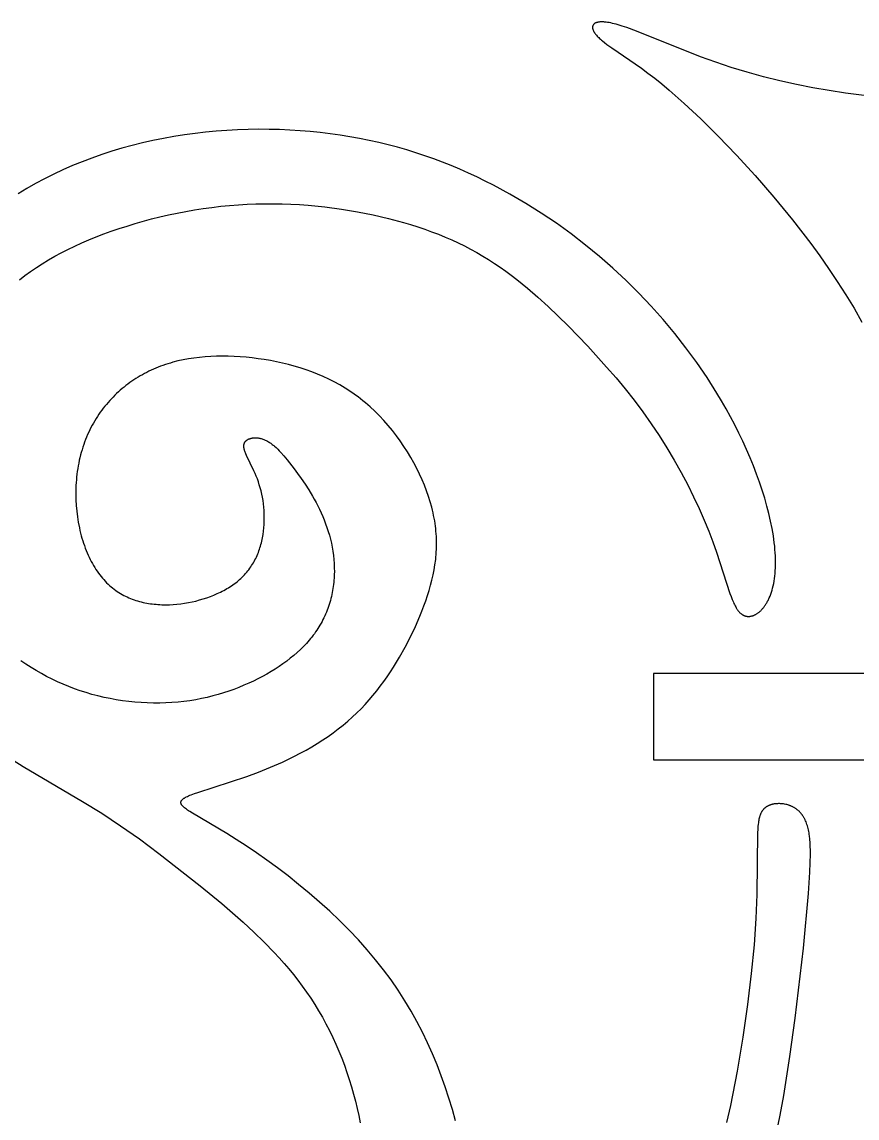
# Model space of a CAD drawing. Extents: x 2.59 to 8.26, y 15.9 to 21.16.
# Drawn here: x 4.167 to 5.247, y 17.333 to 18.751 of the extents above; entities that cross this region are included whole.
import ezdxf

# ---------------------------------------------------------------- set-up
doc = ezdxf.new("R2010")
doc.units = 0
doc.header["$MEASUREMENT"] = 0
doc.layers.add('DEFAULT', color=18, linetype='CONTINUOUS')

msp = doc.modelspace()

# ---------------------------------------------------------------- linework, layer by layer
at = {"layer": 'DEFAULT'}
for points in [[(5.273, 18.6539), (5.2316, 18.6591), (5.2106, 18.6624), (5.1895, 18.666), (5.1682, 18.6702), (5.1469, 18.6749), (5.1257, 18.6801), (5.1047, 18.6859), (5.084, 18.6922), (5.0639, 18.6989), (5.0443, 18.706), (4.9615, 18.7391), (4.9488, 18.7437), (4.943, 18.7457), (4.9376, 18.7473), (4.9351, 18.748), (4.9326, 18.7486), (4.9303, 18.7492), (4.9281, 18.7497), (4.9259, 18.7501), (4.9239, 18.7504), (4.922, 18.7507), (4.9201, 18.7509), (4.9193, 18.751), (4.9184, 18.751), (4.9176, 18.751), (4.9168, 18.7511), (4.916, 18.7511), (4.9153, 18.751), (4.9145, 18.751), (4.9139, 18.751), (4.9132, 18.7509), (4.9125, 18.7508), (4.9119, 18.7507), (4.9113, 18.7506), (4.9108, 18.7505), (4.9105, 18.7504), (4.9102, 18.7503), (4.91, 18.7502), (4.9097, 18.7502), (4.9095, 18.7501), (4.9092, 18.75), (4.909, 18.7499), (4.9088, 18.7498), (4.9085, 18.7497), (4.9083, 18.7496), (4.9081, 18.7495), (4.9079, 18.7494), (4.9077, 18.7493), (4.9075, 18.7492), (4.9073, 18.7491), (4.9071, 18.7489), (4.907, 18.7488), (4.9068, 18.7487), (4.9066, 18.7485), (4.9065, 18.7484), (4.9063, 18.7483), (4.9062, 18.7481), (4.9061, 18.748), (4.9059, 18.7479), (4.9058, 18.7477), (4.9057, 18.7476), (4.9056, 18.7474), (4.9055, 18.7472), (4.9054, 18.7471), (4.9053, 18.7469), (4.9052, 18.7468), (4.9051, 18.7466), (4.905, 18.7464), (4.9049, 18.7463), (4.9049, 18.7461), (4.9048, 18.7459), (4.9048, 18.7457), (4.9047, 18.7455), (4.9047, 18.7454), (4.9046, 18.7452), (4.9046, 18.745), (4.9046, 18.7448), (4.9046, 18.7446), (4.9046, 18.7444), (4.9045, 18.7442), (4.9045, 18.744), (4.9045, 18.7438), (4.9046, 18.7436), (4.9046, 18.7434), (4.9046, 18.7432), (4.9046, 18.743), (4.9046, 18.7428), (4.9047, 18.7426), (4.9047, 18.7424), (4.9048, 18.7422), (4.9048, 18.7419), (4.9049, 18.7417), (4.9049, 18.7415), (4.905, 18.7413), (4.9051, 18.7411), (4.9052, 18.7408), (4.9053, 18.7406), (4.9054, 18.7402), (4.9056, 18.7397), (4.9059, 18.7392), (4.9061, 18.7388), (4.9064, 18.7383), (4.9067, 18.7378), (4.907, 18.7373), (4.9073, 18.7369), (4.9076, 18.7364), (4.908, 18.7359), (4.9084, 18.7354), (4.9088, 18.7349), (4.9096, 18.7339), (4.9105, 18.7328), (4.9115, 18.7318), (4.9126, 18.7307), (4.9137, 18.7297), (4.9148, 18.7286), (4.9161, 18.7275), (4.9173, 18.7265), (4.9201, 18.7243), (4.923, 18.722), (4.9293, 18.7175), (4.9677, 18.6912), (4.9762, 18.6849), (4.985, 18.6781), (4.9941, 18.6708), (5.0035, 18.6629), (5.0232, 18.6454), (5.0445, 18.6255), (5.0671, 18.6031), (5.0906, 18.5787), (5.1147, 18.5524), (5.1389, 18.5245), (5.163, 18.4951), (5.1867, 18.4644), (5.1984, 18.4484), (5.2098, 18.4321), (5.2211, 18.4154), (5.2321, 18.3982), (5.2427, 18.3807), (5.2529, 18.3626)], [(4.1635, 18.4174), (4.1706, 18.4229), (4.1778, 18.4281), (4.1853, 18.4333), (4.193, 18.4383), (4.2009, 18.4431), (4.2091, 18.4478), (4.2175, 18.4523), (4.2261, 18.4567), (4.2349, 18.461), (4.2439, 18.4651), (4.2532, 18.4691), (4.2627, 18.4729), (4.2724, 18.4767), (4.2822, 18.4803), (4.2923, 18.4837), (4.3026, 18.487), (4.313, 18.4902), (4.3343, 18.4961), (4.3451, 18.4988), (4.3561, 18.5013), (4.3672, 18.5037), (4.3784, 18.5059), (4.3896, 18.5078), (4.4009, 18.5096), (4.4123, 18.5111), (4.4237, 18.5125), (4.4351, 18.5136), (4.4465, 18.5145), (4.4579, 18.5152), (4.4693, 18.5156), (4.4807, 18.5159), (4.492, 18.5159), (4.5032, 18.5157), (4.5144, 18.5153), (4.5255, 18.5147), (4.5366, 18.5139), (4.5583, 18.5118), (4.5797, 18.5089), (4.6005, 18.5055), (4.6209, 18.5014), (4.6407, 18.4969), (4.6599, 18.4917), (4.6693, 18.4889), (4.6785, 18.486), (4.6876, 18.4829), (4.6965, 18.4797), (4.7053, 18.4763), (4.7139, 18.4728), (4.7224, 18.4691), (4.7307, 18.4652), (4.7389, 18.4612), (4.7469, 18.4571), (4.7548, 18.4527), (4.7626, 18.4482), (4.7702, 18.4435), (4.7777, 18.4387), (4.7851, 18.4337), (4.7923, 18.4286), (4.7995, 18.4233), (4.8065, 18.4178), (4.8204, 18.4066), (4.8339, 18.3949), (4.8472, 18.3829), (4.8602, 18.3705), (4.873, 18.3578), (4.8983, 18.3317), (4.9228, 18.3046), (4.9349, 18.2906), (4.9466, 18.2762), (4.9582, 18.2616), (4.9694, 18.2466), (4.9803, 18.2313), (4.9907, 18.2158), (5.0007, 18.2), (5.0102, 18.1841), (5.0192, 18.1682), (5.0276, 18.1524), (5.0353, 18.1368), (5.0425, 18.1215), (5.049, 18.1065), (5.0549, 18.0921), (5.0602, 18.0783), (5.0649, 18.0651), (5.0823, 18.0117), (5.0838, 18.0077), (5.0852, 18.0039), (5.0867, 18.0004), (5.0874, 17.9987), (5.0882, 17.9972), (5.0889, 17.9957), (5.0897, 17.9942), (5.0905, 17.9929), (5.0909, 17.9922), (5.0913, 17.9916), (5.0917, 17.991), (5.0922, 17.9904), (5.0926, 17.9898), (5.093, 17.9893), (5.0934, 17.9887), (5.0939, 17.9882), (5.0943, 17.9877), (5.0948, 17.9872), (5.0952, 17.9868), (5.0957, 17.9863), (5.0962, 17.9859), (5.0966, 17.9855), (5.0971, 17.9851), (5.0976, 17.9848), (5.0981, 17.9844), (5.0983, 17.9843), (5.0986, 17.9841), (5.0988, 17.984), (5.0991, 17.9838), (5.0993, 17.9837), (5.0996, 17.9836), (5.0999, 17.9834), (5.1001, 17.9833), (5.1004, 17.9832), (5.1006, 17.9831), (5.1009, 17.983), (5.1012, 17.9829), (5.1014, 17.9828), (5.1017, 17.9827), (5.102, 17.9826), (5.1023, 17.9825), (5.1025, 17.9824), (5.1028, 17.9823), (5.1031, 17.9823), (5.1034, 17.9822), (5.1036, 17.9822), (5.1039, 17.9821), (5.1042, 17.9821), (5.1045, 17.982), (5.1048, 17.982), (5.1051, 17.982), (5.1053, 17.982), (5.1056, 17.9819), (5.1059, 17.9819), (5.1062, 17.9819), (5.1065, 17.9819), (5.1068, 17.9819), (5.1071, 17.9819), (5.1074, 17.982), (5.1077, 17.982), (5.108, 17.982), (5.1083, 17.9821), (5.1086, 17.9821), (5.1089, 17.9821), (5.1092, 17.9822), (5.1095, 17.9823), (5.1098, 17.9823), (5.1105, 17.9825), (5.1111, 17.9826), (5.1117, 17.9828), (5.1123, 17.9831), (5.113, 17.9833), (5.1136, 17.9836), (5.1142, 17.9839), (5.1149, 17.9842), (5.1155, 17.9845), (5.1162, 17.9849), (5.1168, 17.9853), (5.1175, 17.9857), (5.1181, 17.9861), (5.1187, 17.9866), (5.1194, 17.9871), (5.12, 17.9876), (5.1207, 17.9882), (5.1213, 17.9887), (5.122, 17.9893), (5.1226, 17.99), (5.1232, 17.9906), (5.1239, 17.9913), (5.1245, 17.992), (5.1251, 17.9927), (5.1257, 17.9935), (5.1263, 17.9943), (5.1269, 17.9951), (5.1275, 17.9959), (5.1281, 17.9968), (5.1287, 17.9977), (5.1293, 17.9986), (5.1299, 17.9996), (5.1304, 18.0006), (5.131, 18.0016), (5.1315, 18.0026), (5.132, 18.0037), (5.1326, 18.0048), (5.1331, 18.0059), (5.1341, 18.0082), (5.135, 18.0106), (5.1359, 18.0132), (5.1367, 18.0159), (5.1375, 18.0186), (5.1382, 18.0215), (5.1388, 18.0245), (5.1394, 18.0276), (5.1399, 18.0308), (5.1403, 18.0342), (5.1407, 18.0376), (5.1409, 18.0411), (5.1411, 18.0448), (5.1412, 18.0485), (5.1413, 18.0523), (5.1412, 18.0563), (5.1411, 18.0603), (5.1408, 18.0644), (5.1405, 18.0686), (5.1401, 18.0729), (5.1396, 18.0773), (5.1384, 18.0863), (5.1368, 18.0956), (5.1349, 18.1051), (5.1327, 18.1149), (5.1301, 18.1248), (5.1272, 18.135), (5.124, 18.1453), (5.1205, 18.1557), (5.1167, 18.1662), (5.1126, 18.1767), (5.1082, 18.1873), (5.1036, 18.1979), (5.0988, 18.2085), (5.0937, 18.2191), (5.0884, 18.2296), (5.0829, 18.24), (5.0772, 18.2504), (5.0714, 18.2607), (5.0653, 18.2709), (5.0526, 18.2909), (5.0393, 18.3105), (5.0254, 18.3295), (5.0109, 18.348), (4.9959, 18.366), (4.9804, 18.3834), (4.9644, 18.4002), (4.9479, 18.4166), (4.9309, 18.4324), (4.9134, 18.4477), (4.8953, 18.4624), (4.8768, 18.4767), (4.8578, 18.4905), (4.8382, 18.5037), (4.8182, 18.5163), (4.7976, 18.5284), (4.7766, 18.5398), (4.7659, 18.5452), (4.7551, 18.5505), (4.7442, 18.5555), (4.7331, 18.5604), (4.7219, 18.5651), (4.7106, 18.5696), (4.6992, 18.5739), (4.6877, 18.5779), (4.676, 18.5818), (4.6643, 18.5854), (4.6523, 18.5889), (4.6403, 18.5921), (4.6282, 18.595), (4.6159, 18.5978), (4.6034, 18.6003), (4.5909, 18.6025), (4.5782, 18.6046), (4.5654, 18.6064), (4.5525, 18.6079), (4.5395, 18.6093), (4.5263, 18.6103), (4.513, 18.6112), (4.4997, 18.6117), (4.4862, 18.612), (4.4727, 18.6121), (4.4591, 18.6119), (4.4454, 18.6114), (4.4317, 18.6107), (4.418, 18.6096), (4.4042, 18.6083), (4.3905, 18.6068), (4.3768, 18.6049), (4.3631, 18.6027), (4.3495, 18.6003), (4.3359, 18.5976), (4.3224, 18.5945), (4.3091, 18.5912), (4.2958, 18.5876), (4.2827, 18.5837), (4.2698, 18.5795), (4.257, 18.575), (4.2444, 18.5702), (4.2319, 18.5651), (4.2197, 18.5597), (4.2077, 18.5541), (4.1959, 18.5481), (4.1843, 18.5419), (4.1729, 18.5355), (4.1618, 18.5287)], [(4.7273, 17.3294), (4.7233, 17.3442), (4.7189, 17.3589), (4.7141, 17.3734), (4.709, 17.3878), (4.7035, 17.402), (4.6976, 17.4161), (4.6913, 17.4301), (4.6846, 17.4439), (4.6775, 17.4577), (4.6699, 17.4713), (4.6618, 17.4848), (4.6532, 17.4983), (4.644, 17.5116), (4.6343, 17.5248), (4.624, 17.5378), (4.6132, 17.5507), (4.6018, 17.5635), (4.5899, 17.5761), (4.5775, 17.5884), (4.5647, 17.6006), (4.5516, 17.6124), (4.5381, 17.624), (4.5245, 17.6353), (4.5108, 17.6462), (4.497, 17.6567), (4.4833, 17.6667), (4.4698, 17.6762), (4.4566, 17.6851), (4.4438, 17.6934), (4.4316, 17.7011), (4.3871, 17.7273), (4.3837, 17.7294), (4.3821, 17.7304), (4.3807, 17.7314), (4.3793, 17.7324), (4.3781, 17.7333), (4.377, 17.7342), (4.3765, 17.7346), (4.376, 17.7351), (4.3755, 17.7355), (4.3751, 17.7359), (4.3747, 17.7364), (4.3743, 17.7368), (4.3741, 17.737), (4.374, 17.7372), (4.3738, 17.7374), (4.3736, 17.7376), (4.3735, 17.7378), (4.3734, 17.738), (4.3732, 17.7382), (4.3731, 17.7384), (4.373, 17.7386), (4.3729, 17.7388), (4.3728, 17.739), (4.3727, 17.7392), (4.3726, 17.7394), (4.3725, 17.7396), (4.3725, 17.7396), (4.3725, 17.7397), (4.3724, 17.7398), (4.3724, 17.7399), (4.3724, 17.74), (4.3724, 17.7401), (4.3723, 17.7402), (4.3723, 17.7403), (4.3723, 17.7404), (4.3723, 17.7405), (4.3723, 17.7406), (4.3723, 17.7407), (4.3722, 17.7408), (4.3722, 17.7409), (4.3722, 17.741), (4.3722, 17.7411), (4.3722, 17.7411), (4.3722, 17.7412), (4.3722, 17.7413), (4.3722, 17.7414), (4.3722, 17.7415), (4.3722, 17.7416), (4.3723, 17.7417), (4.3723, 17.7418), (4.3723, 17.7419), (4.3723, 17.742), (4.3723, 17.7421), (4.3723, 17.7421), (4.3724, 17.7422), (4.3724, 17.7423), (4.3724, 17.7424), (4.3724, 17.7425), (4.3725, 17.7426), (4.3725, 17.7427), (4.3725, 17.7428), (4.3726, 17.7429), (4.3726, 17.7429), (4.3727, 17.743), (4.3727, 17.7431), (4.3727, 17.7432), (4.3728, 17.7433), (4.3728, 17.7434), (4.3729, 17.7435), (4.3729, 17.7436), (4.3731, 17.7437), (4.3732, 17.7439), (4.3733, 17.7441), (4.3734, 17.7443), (4.3736, 17.7444), (4.3737, 17.7446), (4.3739, 17.7448), (4.3741, 17.745), (4.3743, 17.7451), (4.3744, 17.7453), (4.3746, 17.7455), (4.3748, 17.7457), (4.3751, 17.7458), (4.3753, 17.746), (4.3757, 17.7463), (4.3762, 17.7467), (4.3768, 17.747), (4.3773, 17.7474), (4.3779, 17.7477), (4.3786, 17.7481), (4.3792, 17.7484), (4.3806, 17.7491), (4.3822, 17.7498), (4.3839, 17.7506), (4.3857, 17.7513), (4.3896, 17.7528), (4.394, 17.7543), (4.4574, 17.7749), (4.4727, 17.7806), (4.4882, 17.7868), (4.5037, 17.7936), (4.5114, 17.7972), (4.5191, 17.801), (4.5266, 17.8049), (4.5341, 17.809), (4.5414, 17.8132), (4.5486, 17.8176), (4.5556, 17.8221), (4.5625, 17.8267), (4.5692, 17.8315), (4.5756, 17.8364), (4.5819, 17.8414), (4.588, 17.8465), (4.5939, 17.8518), (4.5996, 17.8572), (4.6052, 17.8626), (4.6105, 17.8682), (4.6156, 17.8739), (4.6206, 17.8797), (4.6254, 17.8856), (4.63, 17.8916), (4.6345, 17.8977), (4.6389, 17.9039), (4.6431, 17.9101), (4.6471, 17.9164), (4.6511, 17.9228), (4.6549, 17.9292), (4.6622, 17.9423), (4.6691, 17.9555), (4.6754, 17.9688), (4.6813, 17.9822), (4.684, 17.9889), (4.6865, 17.9956), (4.689, 18.0023), (4.6912, 18.009), (4.6933, 18.0157), (4.6952, 18.0223), (4.6969, 18.029), (4.6984, 18.0356), (4.6997, 18.0422), (4.7008, 18.0488), (4.7017, 18.0554), (4.702, 18.0588), (4.7023, 18.0621), (4.7025, 18.0654), (4.7027, 18.0687), (4.7028, 18.072), (4.7028, 18.0753), (4.7028, 18.0787), (4.7027, 18.082), (4.7026, 18.0854), (4.7024, 18.0887), (4.7021, 18.0921), (4.7018, 18.0955), (4.7014, 18.0989), (4.7009, 18.1023), (4.7004, 18.1057), (4.6998, 18.1092), (4.6991, 18.1126), (4.6984, 18.1161), (4.6975, 18.1196), (4.6967, 18.1231), (4.6947, 18.1301), (4.6925, 18.1372), (4.69, 18.1444), (4.6872, 18.1516), (4.6842, 18.1588), (4.6809, 18.1661), (4.6773, 18.1733), (4.6735, 18.1805), (4.6694, 18.1877), (4.6651, 18.1949), (4.6606, 18.2019), (4.6559, 18.2089), (4.6509, 18.2157), (4.6457, 18.2224), (4.6404, 18.2289), (4.6348, 18.2353), (4.6291, 18.2414), (4.6232, 18.2473), (4.6171, 18.253), (4.614, 18.2557), (4.6109, 18.2584), (4.6077, 18.261), (4.6045, 18.2635), (4.6013, 18.266), (4.598, 18.2684), (4.5947, 18.2708), (4.5913, 18.2731), (4.588, 18.2753), (4.5846, 18.2774), (4.5811, 18.2795), (4.5777, 18.2815), (4.5706, 18.2854), (4.5635, 18.289), (4.5563, 18.2924), (4.549, 18.2955), (4.5416, 18.2984), (4.5341, 18.3011), (4.5265, 18.3035), (4.5189, 18.3058), (4.5112, 18.3078), (4.5035, 18.3097), (4.4957, 18.3114), (4.4879, 18.3129), (4.4801, 18.3142), (4.4722, 18.3154), (4.4644, 18.3164), (4.4566, 18.3172), (4.4488, 18.3178), (4.4411, 18.3183), (4.4334, 18.3185), (4.4258, 18.3186), (4.4183, 18.3185), (4.4108, 18.3182), (4.4035, 18.3178), (4.3962, 18.3171), (4.3891, 18.3162), (4.3821, 18.3151), (4.3752, 18.3139), (4.3684, 18.3124), (4.3618, 18.3107), (4.3586, 18.3098), (4.3554, 18.3088), (4.3522, 18.3078), (4.349, 18.3067), (4.3459, 18.3056), (4.3429, 18.3044), (4.3398, 18.3031), (4.3368, 18.3019), (4.3339, 18.3005), (4.3309, 18.2991), (4.3281, 18.2977), (4.3252, 18.2962), (4.3224, 18.2947), (4.3196, 18.2931), (4.3169, 18.2915), (4.3141, 18.2898), (4.3115, 18.2881), (4.3088, 18.2863), (4.3062, 18.2845), (4.3037, 18.2826), (4.3012, 18.2807), (4.2987, 18.2787), (4.2962, 18.2767), (4.2938, 18.2746), (4.2914, 18.2725), (4.2891, 18.2703), (4.2868, 18.2681), (4.2845, 18.2658), (4.2823, 18.2635), (4.2801, 18.2612), (4.278, 18.2588), (4.2759, 18.2563), (4.2739, 18.2538), (4.2719, 18.2513), (4.2699, 18.2487), (4.268, 18.246), (4.2661, 18.2434), (4.2643, 18.2406), (4.2625, 18.2378), (4.2608, 18.235), (4.2591, 18.2321), (4.2575, 18.2292), (4.2559, 18.2263), (4.2544, 18.2232), (4.253, 18.2202), (4.2516, 18.2171), (4.2502, 18.2139), (4.2489, 18.2108), (4.2477, 18.2075), (4.2465, 18.2043), (4.2454, 18.201), (4.2444, 18.1976), (4.2434, 18.1942), (4.2425, 18.1908), (4.2416, 18.1873), (4.2408, 18.1839), (4.2401, 18.1803), (4.2394, 18.1768), (4.2388, 18.1732), (4.2382, 18.1696), (4.2378, 18.166), (4.2374, 18.1623), (4.237, 18.1587), (4.2367, 18.155), (4.2365, 18.1513), (4.2364, 18.1476), (4.2363, 18.1402), (4.2364, 18.1328), (4.2368, 18.1254), (4.2375, 18.1181), (4.2384, 18.1108), (4.2395, 18.1037), (4.2409, 18.0967), (4.2417, 18.0932), (4.2425, 18.0898), (4.2433, 18.0864), (4.2443, 18.0831), (4.2452, 18.0799), (4.2463, 18.0766), (4.2474, 18.0735), (4.2485, 18.0704), (4.2497, 18.0673), (4.2509, 18.0643), (4.2522, 18.0614), (4.2535, 18.0585), (4.2548, 18.0557), (4.2562, 18.053), (4.2577, 18.0503), (4.2592, 18.0477), (4.2607, 18.0452), (4.2623, 18.0428), (4.2639, 18.0404), (4.2655, 18.0381), (4.2672, 18.0358), (4.2689, 18.0336), (4.2707, 18.0315), (4.2725, 18.0295), (4.2743, 18.0275), (4.2761, 18.0256), (4.278, 18.0238), (4.2799, 18.0221), (4.2819, 18.0204), (4.2838, 18.0188), (4.2858, 18.0172), (4.2879, 18.0157), (4.2899, 18.0143), (4.292, 18.0129), (4.2941, 18.0116), (4.2962, 18.0104), (4.2984, 18.0092), (4.3005, 18.0081), (4.3027, 18.0071), (4.305, 18.0061), (4.3072, 18.0052), (4.3094, 18.0043), (4.3117, 18.0035), (4.314, 18.0027), (4.3163, 18.002), (4.3186, 18.0013), (4.321, 18.0007), (4.3233, 18.0001), (4.3257, 17.9996), (4.328, 17.9992), (4.3304, 17.9988), (4.3328, 17.9984), (4.3352, 17.9981), (4.3377, 17.9978), (4.3401, 17.9976), (4.3425, 17.9974), (4.345, 17.9972), (4.3474, 17.9971), (4.3523, 17.9971), (4.3573, 17.9971), (4.3622, 17.9974), (4.3671, 17.9978), (4.3721, 17.9983), (4.377, 17.999), (4.3819, 17.9999), (4.3868, 18.0008), (4.3916, 18.0019), (4.3964, 18.0032), (4.4011, 18.0046), (4.4058, 18.0061), (4.4104, 18.0077), (4.4149, 18.0095), (4.4193, 18.0114), (4.4236, 18.0134), (4.4257, 18.0145), (4.4278, 18.0156), (4.4298, 18.0167), (4.4318, 18.0179), (4.4338, 18.0191), (4.4357, 18.0203), (4.4376, 18.0216), (4.4395, 18.0228), (4.4413, 18.0242), (4.4431, 18.0255), (4.4448, 18.0269), (4.4466, 18.0283), (4.4482, 18.0298), (4.4498, 18.0312), (4.4514, 18.0328), (4.453, 18.0343), (4.4545, 18.0359), (4.4559, 18.0375), (4.4573, 18.0391), (4.4587, 18.0408), (4.46, 18.0424), (4.4613, 18.0442), (4.4625, 18.0459), (4.4637, 18.0477), (4.4648, 18.0495), (4.4659, 18.0513), (4.467, 18.0531), (4.468, 18.055), (4.469, 18.0569), (4.4699, 18.0588), (4.4708, 18.0608), (4.4716, 18.0628), (4.4724, 18.0648), (4.4731, 18.0668), (4.4739, 18.0688), (4.4745, 18.0708), (4.4752, 18.0729), (4.4758, 18.075), (4.4763, 18.0771), (4.4768, 18.0792), (4.4773, 18.0814), (4.4777, 18.0835), (4.4781, 18.0857), (4.4785, 18.0878), (4.4791, 18.0922), (4.4796, 18.0966), (4.4799, 18.101), (4.4801, 18.1055), (4.4801, 18.1099), (4.48, 18.1144), (4.4798, 18.1188), (4.4795, 18.1232), (4.479, 18.1275), (4.4784, 18.1318), (4.4777, 18.1361), (4.4768, 18.1403), (4.4759, 18.1444), (4.4748, 18.1484), (4.4736, 18.1523), (4.4724, 18.1561), (4.4711, 18.1598), (4.4697, 18.1634), (4.4682, 18.1669), (4.4667, 18.1702), (4.4571, 18.1901), (4.4561, 18.1924), (4.4557, 18.1935), (4.4553, 18.1946), (4.4549, 18.1956), (4.4546, 18.1967), (4.4544, 18.1972), (4.4543, 18.1977), (4.4542, 18.1981), (4.4541, 18.1986), (4.454, 18.1991), (4.4539, 18.1996), (4.4538, 18.2), (4.4537, 18.2005), (4.4537, 18.2009), (4.4537, 18.2013), (4.4536, 18.2018), (4.4536, 18.2022), (4.4536, 18.2026), (4.4537, 18.203), (4.4537, 18.2034), (4.4537, 18.2036), (4.4537, 18.2038), (4.4538, 18.204), (4.4538, 18.2041), (4.4538, 18.2043), (4.4539, 18.2045), (4.4539, 18.2047), (4.4539, 18.2049), (4.454, 18.2051), (4.454, 18.2052), (4.4541, 18.2054), (4.4541, 18.2056), (4.4542, 18.2058), (4.4543, 18.2059), (4.4543, 18.2061), (4.4544, 18.2063), (4.4545, 18.2064), (4.4546, 18.2066), (4.4546, 18.2068), (4.4547, 18.2069), (4.4548, 18.2071), (4.4549, 18.2072), (4.455, 18.2074), (4.4551, 18.2075), (4.4552, 18.2077), (4.4553, 18.2078), (4.4554, 18.208), (4.4555, 18.2081), (4.4556, 18.2083), (4.4557, 18.2084), (4.4558, 18.2085), (4.456, 18.2087), (4.4561, 18.2088), (4.4562, 18.2089), (4.4563, 18.2091), (4.4565, 18.2092), (4.4566, 18.2093), (4.4567, 18.2094), (4.4569, 18.2096), (4.457, 18.2097), (4.4573, 18.2099), (4.4576, 18.2101), (4.4579, 18.2104), (4.4583, 18.2106), (4.4586, 18.2108), (4.4589, 18.211), (4.4593, 18.2111), (4.4597, 18.2113), (4.46, 18.2115), (4.4604, 18.2116), (4.4608, 18.2118), (4.4612, 18.2119), (4.4616, 18.2121), (4.462, 18.2122), (4.4625, 18.2123), (4.4629, 18.2124), (4.4633, 18.2125), (4.4638, 18.2126), (4.4642, 18.2127), (4.4647, 18.2128), (4.4651, 18.2128), (4.4656, 18.2129), (4.4661, 18.213), (4.4666, 18.213), (4.467, 18.213), (4.4675, 18.213), (4.468, 18.2131), (4.4685, 18.2131), (4.469, 18.213), (4.4695, 18.213), (4.47, 18.213), (4.4705, 18.213), (4.471, 18.2129), (4.472, 18.2128), (4.4731, 18.2127), (4.4741, 18.2125), (4.4751, 18.2123), (4.4762, 18.212), (4.4772, 18.2117), (4.4783, 18.2114), (4.4793, 18.211), (4.4803, 18.2106), (4.4814, 18.2101), (4.4824, 18.2097), (4.4834, 18.2091), (4.4844, 18.2086), (4.4854, 18.208), (4.4864, 18.2074), (4.4875, 18.2067), (4.4885, 18.206), (4.4894, 18.2053), (4.4904, 18.2045), (4.4914, 18.2037), (4.4924, 18.2029), (4.4934, 18.2021), (4.4954, 18.2003), (4.4974, 18.1983), (4.4993, 18.1963), (4.5013, 18.1941), (4.5054, 18.1895), (4.5096, 18.1844), (4.5185, 18.1731), (4.5231, 18.1668), (4.5279, 18.1602), (4.5328, 18.1531), (4.5376, 18.1456), (4.5424, 18.1377), (4.5447, 18.1336), (4.5471, 18.1294), (4.5493, 18.125), (4.5515, 18.1206), (4.5536, 18.1161), (4.5556, 18.1114), (4.5576, 18.1067), (4.5594, 18.1019), (4.5611, 18.097), (4.5628, 18.092), (4.5642, 18.087), (4.5656, 18.0819), (4.5668, 18.0767), (4.5678, 18.0715), (4.5687, 18.0662), (4.5695, 18.0609), (4.57, 18.0556), (4.5704, 18.0502), (4.5706, 18.0448), (4.5707, 18.0395), (4.5706, 18.0368), (4.5705, 18.0341), (4.5704, 18.0314), (4.5702, 18.0287), (4.5699, 18.0261), (4.5696, 18.0234), (4.5693, 18.0208), (4.5689, 18.0181), (4.5684, 18.0155), (4.5679, 18.0129), (4.5674, 18.0102), (4.5668, 18.0076), (4.5662, 18.0051), (4.5655, 18.0025), (4.5648, 17.9999), (4.564, 17.9974), (4.5631, 17.9949), (4.5623, 17.9924), (4.5613, 17.9899), (4.5603, 17.9874), (4.5593, 17.985), (4.5582, 17.9826), (4.5571, 17.9802), (4.5559, 17.9778), (4.5547, 17.9754), (4.5534, 17.9731), (4.5521, 17.9708), (4.5507, 17.9685), (4.5493, 17.9663), (4.5478, 17.964), (4.5463, 17.9618), (4.5448, 17.9596), (4.5432, 17.9575), (4.5415, 17.9553), (4.5398, 17.9532), (4.5381, 17.9511), (4.5363, 17.9491), (4.5345, 17.947), (4.5307, 17.943), (4.5267, 17.9391), (4.5225, 17.9352), (4.5182, 17.9315), (4.5137, 17.9278), (4.509, 17.9242), (4.5042, 17.9207), (4.4992, 17.9173), (4.4941, 17.9139), (4.4888, 17.9106), (4.4833, 17.9074), (4.4777, 17.9043), (4.4719, 17.9013), (4.466, 17.8983), (4.4599, 17.8955), (4.4537, 17.8928), (4.4473, 17.8901), (4.4408, 17.8876), (4.4341, 17.8852), (4.4273, 17.883), (4.4204, 17.8809), (4.4133, 17.879), (4.4061, 17.8772), (4.3988, 17.8756), (4.3914, 17.8742), (4.3838, 17.8729), (4.3762, 17.8719), (4.3685, 17.8711), (4.3607, 17.8704), (4.3528, 17.87), (4.3448, 17.8698), (4.3368, 17.8698), (4.3288, 17.87), (4.3208, 17.8704), (4.3127, 17.871), (4.3047, 17.8718), (4.2967, 17.8729), (4.2887, 17.8741), (4.2807, 17.8756), (4.2728, 17.8772), (4.265, 17.8791), (4.2572, 17.8811), (4.2496, 17.8834), (4.242, 17.8858), (4.2345, 17.8884), (4.2271, 17.8912), (4.2199, 17.8942), (4.2127, 17.8974), (4.2056, 17.9007), (4.1986, 17.9042), (4.1918, 17.9079), (4.185, 17.9118), (4.1784, 17.9158), (4.1718, 17.92), (4.1654, 17.9244)], [(4.1552, 17.7958), (4.1681, 17.7876), (4.2451, 17.7425), (4.2698, 17.7273), (4.294, 17.7112), (4.3185, 17.694), (4.3437, 17.6753), (4.3972, 17.6335), (4.4251, 17.6105), (4.4529, 17.5863), (4.4666, 17.5736), (4.48, 17.5606), (4.493, 17.5471), (4.4994, 17.5402), (4.5056, 17.5331), (4.5117, 17.526), (4.5177, 17.5186), (4.5235, 17.5112), (4.5292, 17.5036), (4.5348, 17.4958), (4.5401, 17.4879), (4.5453, 17.4798), (4.5503, 17.4716), (4.5552, 17.4633), (4.5598, 17.4548), (4.5643, 17.4461), (4.5686, 17.4374), (4.5727, 17.4285), (4.5765, 17.4195), (4.5802, 17.4104), (4.5837, 17.4013), (4.587, 17.3921), (4.59, 17.3828), (4.5929, 17.3735), (4.5955, 17.3641), (4.598, 17.3548), (4.6002, 17.3455), (4.6022, 17.3362), (4.604, 17.3269)], [(5.1422, 17.3116), (5.1472, 17.3367), (5.1518, 17.362), (5.1599, 17.4126), (5.1668, 17.4623), (5.1772, 17.5526), (5.1838, 17.6234), (5.1856, 17.6511), (5.1861, 17.6632), (5.1863, 17.6743), (5.1863, 17.6795), (5.1861, 17.6844), (5.1859, 17.6891), (5.1855, 17.6936), (5.1851, 17.6979), (5.1848, 17.7), (5.1845, 17.702), (5.1841, 17.7039), (5.1838, 17.7058), (5.1833, 17.7076), (5.1829, 17.7094), (5.1824, 17.7112), (5.1819, 17.7128), (5.1813, 17.7145), (5.1807, 17.716), (5.1801, 17.7176), (5.1797, 17.7183), (5.1794, 17.719), (5.179, 17.7198), (5.1787, 17.7205), (5.1783, 17.7211), (5.1779, 17.7218), (5.1775, 17.7225), (5.1771, 17.7231), (5.1767, 17.7238), (5.1763, 17.7244), (5.1759, 17.725), (5.1754, 17.7256), (5.175, 17.7262), (5.1745, 17.7268), (5.174, 17.7273), (5.1736, 17.7279), (5.1731, 17.7284), (5.1726, 17.7289), (5.1721, 17.7294), (5.1716, 17.7299), (5.171, 17.7304), (5.1705, 17.7309), (5.17, 17.7313), (5.1694, 17.7318), (5.1688, 17.7322), (5.1683, 17.7326), (5.1677, 17.7331), (5.1671, 17.7334), (5.1665, 17.7338), (5.1659, 17.7342), (5.1653, 17.7346), (5.1647, 17.7349), (5.1641, 17.7352), (5.1635, 17.7356), (5.1629, 17.7359), (5.1622, 17.7362), (5.1616, 17.7364), (5.161, 17.7367), (5.1603, 17.737), (5.1597, 17.7372), (5.159, 17.7375), (5.1584, 17.7377), (5.157, 17.7381), (5.1557, 17.7385), (5.1544, 17.7388), (5.153, 17.7391), (5.1517, 17.7393), (5.1503, 17.7395), (5.149, 17.7396), (5.1476, 17.7397), (5.1463, 17.7398), (5.145, 17.7398), (5.1437, 17.7397), (5.1424, 17.7397), (5.1418, 17.7396), (5.1412, 17.7395), (5.1405, 17.7395), (5.1399, 17.7394), (5.1393, 17.7393), (5.1387, 17.7392), (5.1381, 17.739), (5.1375, 17.7389), (5.1369, 17.7388), (5.1363, 17.7386), (5.1358, 17.7385), (5.1352, 17.7383), (5.1346, 17.7381), (5.1341, 17.7379), (5.1336, 17.7377), (5.133, 17.7375), (5.1325, 17.7373), (5.132, 17.737), (5.1315, 17.7368), (5.131, 17.7365), (5.1305, 17.7362), (5.13, 17.736), (5.1296, 17.7357), (5.1291, 17.7354), (5.1287, 17.7351), (5.1282, 17.7347), (5.1278, 17.7344), (5.1274, 17.7341), (5.127, 17.7337), (5.1266, 17.7333), (5.1262, 17.733), (5.1258, 17.7326), (5.1255, 17.7322), (5.1251, 17.7317), (5.1248, 17.7313), (5.1244, 17.7309), (5.1241, 17.7304), (5.1238, 17.73), (5.1235, 17.7295), (5.1232, 17.729), (5.1229, 17.7285), (5.1227, 17.728), (5.1224, 17.7275), (5.1221, 17.7269), (5.1219, 17.7264), (5.1216, 17.7258), (5.1214, 17.7252), (5.1212, 17.7247), (5.121, 17.7241), (5.1208, 17.7234), (5.1206, 17.7228), (5.1204, 17.7222), (5.1201, 17.7209), (5.1198, 17.7195), (5.1195, 17.718), (5.1192, 17.7165), (5.119, 17.715), (5.1188, 17.7134), (5.1185, 17.71), (5.1182, 17.7064), (5.1181, 17.7025), (5.1172, 17.6221), (5.1158, 17.5911), (5.1134, 17.557), (5.1098, 17.5199), (5.1051, 17.4801), (5.099, 17.4378), (5.0916, 17.3938), (5.0829, 17.3494), (5.078, 17.3274)]]:
    msp.add_lwpolyline(points, dxfattribs=at)
msp.add_lwpolyline([(4.9835, 17.9082), (4.9835, 17.7964), (5.9444, 17.7964), (5.9444, 17.9082)], close=True, dxfattribs=at)

doc.saveas('drawing.dxf')
